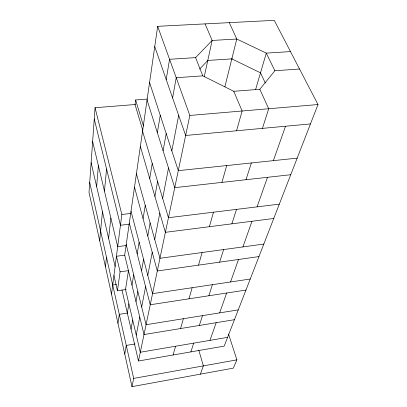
<?xml version="1.0" encoding="UTF-8"?>
<svg xmlns="http://www.w3.org/2000/svg" width="407" height="407" viewBox="0 0 407 407"><rect width="100%" height="100%" fill="white"/><g stroke="black" fill="none" stroke-linecap="round" stroke-linejoin="round"><path stroke-width="0.61" d="M135.521 104.497L95.055 107.713L89.006 192.404L131.975 386.65L233.338 368.137L236.884 359.864L228.531 333.999M96.642 186.543L98.377 165.639M99.674 240.634L102.462 211.726M104.446 191.102L106.578 168.991M105.444 266.697L106.492 257.275M108.608 238.339L110.872 218.055M147.37 99.049L135.628 99.964L135.043 104.538L142.877 130.672M111.523 294.2L121.846 214.494L95.055 107.713M126.236 289.469L117.435 290.761L120.085 271.825L116.438 256.273L124.537 255.189M121.963 289.957L138.472 360.999L224.196 346.113L317.994 104.538L274.257 20.35L157.672 26.313L124.684 255.169L144.007 334.549L234.457 319.688M117.954 323.265L119.297 314.336L127.406 313.08M125.514 289.575L128.454 270.65M127.335 313.09L128.877 303.831M131.985 285.159L133.705 274.817M137.19 253.882L139.123 242.251M143.055 218.625L145.248 205.443M149.72 178.566L152.228 163.512M157.361 132.662L160.251 115.298M166.204 79.528L169.571 59.28L195.594 57.621L212.144 40.446L236.788 39.026L266.29 53.124L290.486 51.587M124.761 354.029L126.272 345.421L134.987 343.966M131.054 329.075L132.687 319.978M135.989 301.612L137.82 291.427M141.524 270.797L143.59 259.32M147.782 235.989L150.127 222.96M154.904 196.352L157.59 181.425M163.09 150.809L166.193 133.542M172.599 97.924L176.226 77.722L202.788 75.844L233.76 91.295L259.808 89.281L274.888 70.752L299.537 69.012M136.259 335.098L139.743 317.038M141.677 307.01L145.599 286.691M147.787 275.371L152.233 252.34M154.716 239.464L159.798 213.141M162.652 198.351L168.518 167.979M171.83 150.824L178.668 115.39M131.975 386.65L133.679 378.413L89.713 182.499M138.472 360.999L189.84 115.446L157.672 26.313M204.268 76.592L212.144 40.446L205.103 23.886M224.878 86.777L236.788 39.026L229.289 22.65M173.097 354.985L175.575 346.23M180.581 328.541L183.359 318.722M188.99 298.809L192.129 287.718M198.519 265.14L202.091 252.513M209.396 226.699L213.497 212.2M221.932 182.397L226.694 165.563M236.538 130.769L242.134 110.994L233.76 91.295M255.576 89.672L266.29 53.124L274.888 70.752M190.883 351.897L193.686 343.142M199.349 325.458L202.488 315.644M208.852 295.757L212.398 284.681M219.607 262.154L223.636 249.562M231.873 223.83L236.498 209.381M245.996 179.711L251.358 162.963M262.429 128.373L268.717 108.735L259.808 89.281M209.941 340.369L216.183 322.69M219.643 312.886L226.653 293.02M230.555 281.965L238.492 259.483M242.928 246.917L251.984 221.266M257.066 206.863L267.496 177.315M273.382 160.643L285.526 126.241M200.402 374.15L203.363 365.888L198.779 350.132M199.674 69.083L207.789 60.44M133.679 378.413L236.884 359.864M227.594 337.357L140.303 352.248L125.402 289.087M238.258 309.89L146.062 324.715L126.216 244.556M245.96 290.054L150.234 304.767L129.304 223.133M250.249 279.019L152.564 293.64L131.018 211.243M112.714 285.002L116.478 284.457M258.959 256.583L157.305 270.976L134.488 187.149M120.085 271.825L128.805 270.604M263.822 244.058L159.961 258.287L136.421 173.738M126.267 245.513L117.684 246.637L92.638 141.55M273.753 218.483L165.39 232.321L140.359 146.449M279.319 204.141L168.447 217.709L142.557 131.191M129.212 224.181L120.452 225.259L94.251 118.997M121.846 214.494L130.632 213.451M290.74 174.72L174.735 187.658L147.049 100.025M297.181 158.135L178.291 170.66L149.573 82.524M310.465 123.931L185.653 135.475L154.752 46.591M189.84 115.446L317.994 104.538M207.662 60.45L232.316 58.847M231.837 58.878L260.516 72.828M260.302 72.38L265.298 83.043M195.594 57.621L202.788 75.844M135.628 99.964L143.503 126.022M91.127 162.673L115.11 266.499M113.95 275.473L117.435 290.761"/></g></svg>
